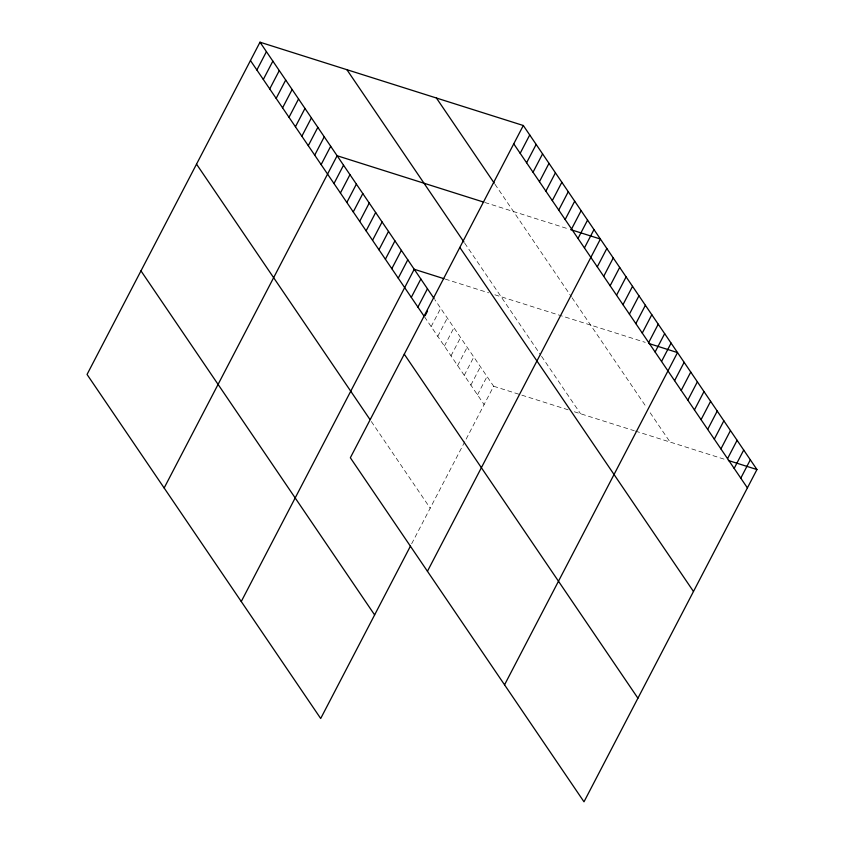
<?xml version="1.0" encoding="UTF-8"?>
<svg xmlns="http://www.w3.org/2000/svg" width="844" height="844" viewBox="0 0 844 844"><rect width="100%" height="100%" fill="white"/><g stroke="black" fill="none" stroke-linecap="round" stroke-linejoin="round"><path stroke-width="0.63" stroke-dasharray="4.22 3.17" d="M431.147 326.607L440.695 308.26M437.772 336.355L447.32 318.009M444.387 346.103L453.935 327.757M451.012 355.851L460.56 337.505M457.627 365.6L467.175 347.253M464.253 375.348L473.8 357.001M470.868 385.096L480.415 366.75M477.493 394.844L487.041 376.498M411.661 543.758L464.938 441.423M466.131 439.123L493.656 386.246L434.808 299.599M484.867 202.486L569.373 229.22M445.252 279.09L488.687 292.836M494.901 294.799L645.238 342.358M493.656 386.246L568.139 409.804M574.342 411.777L634.255 430.725M635.448 431.105L725.924 459.727M494.953 184.214L571.346 296.698M572.063 297.753L646.525 407.399M650.207 412.811L670.062 442.056M464.696 243.146L540.825 355.25M541.563 356.326L580.545 413.739M424.532 316.859L484.108 404.592M371.339 421.525L430.187 508.183"/><path stroke-width="1.27" d="M523.301 125.503L350.344 457.754L583.995 801.8L756.952 469.549L523.301 125.503L260.005 42.2L87.048 374.451L320.699 718.497L410.511 545.973M256.882 69.999L266.43 51.663M263.307 79.463L272.855 61.127M269.732 88.926L279.28 70.579M276.157 98.389L285.705 80.043M282.582 107.853L292.129 89.506M289.007 117.305L298.554 98.97M295.432 126.769L304.979 108.433M301.857 136.232L311.404 117.886M308.282 145.695L317.829 127.349M314.707 155.159L324.254 136.812M321.131 164.612L330.679 146.276M164.147 487.99L337.115 155.739L483.675 202.106M333.992 183.538L343.54 165.192M340.417 193.002L349.965 174.655M346.842 202.465L356.39 184.119M353.267 211.918L362.814 193.582M359.692 221.381L369.239 203.045M366.117 230.845L375.664 212.498M372.542 240.308L382.089 221.961M378.967 249.771L388.514 231.425M385.392 259.224L394.939 240.888M391.816 268.687L401.364 250.351M398.241 278.151L407.789 259.804M241.257 601.519L414.214 269.268L444.007 278.699M411.292 297.362L420.839 279.016M417.907 307.111L427.454 288.764M425.123 315.709L427.507 311.119M520.178 153.302L529.726 134.966M526.603 162.765L536.151 144.429M533.028 172.229L542.576 153.882M539.453 181.692L549.001 163.346M545.878 191.155L555.426 172.809M552.303 200.608L561.851 182.272M558.728 210.072L568.276 191.736M565.153 219.535L574.701 201.188M571.578 228.998L581.126 210.652M578.003 238.462L587.561 220.115M584.438 247.914L593.986 229.579M427.444 571.293L600.411 239.042L570.618 229.61M597.288 266.841L606.836 248.495M603.713 276.304L613.261 257.958M610.138 285.768L619.686 267.421M616.563 295.221L626.111 276.885M622.988 304.684L632.536 286.348M629.413 314.147L638.961 295.801M635.838 323.611L645.386 305.264M642.263 333.074L651.811 314.728M648.688 342.527L658.236 324.191M655.113 351.99L664.661 333.654M661.538 361.454L671.086 343.107M504.554 684.822L677.51 352.57L648.962 343.54M674.588 380.665L684.136 362.319M681.203 390.413L690.751 372.067M687.828 400.161L697.376 381.815M694.443 409.91L703.991 391.563M701.069 419.658L710.616 401.311M707.683 429.406L717.231 411.06M714.309 439.154L723.857 420.808M720.924 448.902L730.471 430.556M727.549 458.651L737.097 440.304M734.164 468.399L743.712 450.052M740.789 478.147L750.337 459.801M728.404 460.518L756.952 469.549M513.753 143.849L747.404 487.895M436.411 98.01L494.246 183.159M346.895 69.693L463.978 242.091M459.832 247.429L693.483 591.475M260.005 42.2L434.08 298.512M250.457 60.546L423.793 315.772M404.265 354.163L637.927 698.21M196.525 164.137L369.862 419.362M140.969 270.861L374.62 614.907"/></g></svg>
